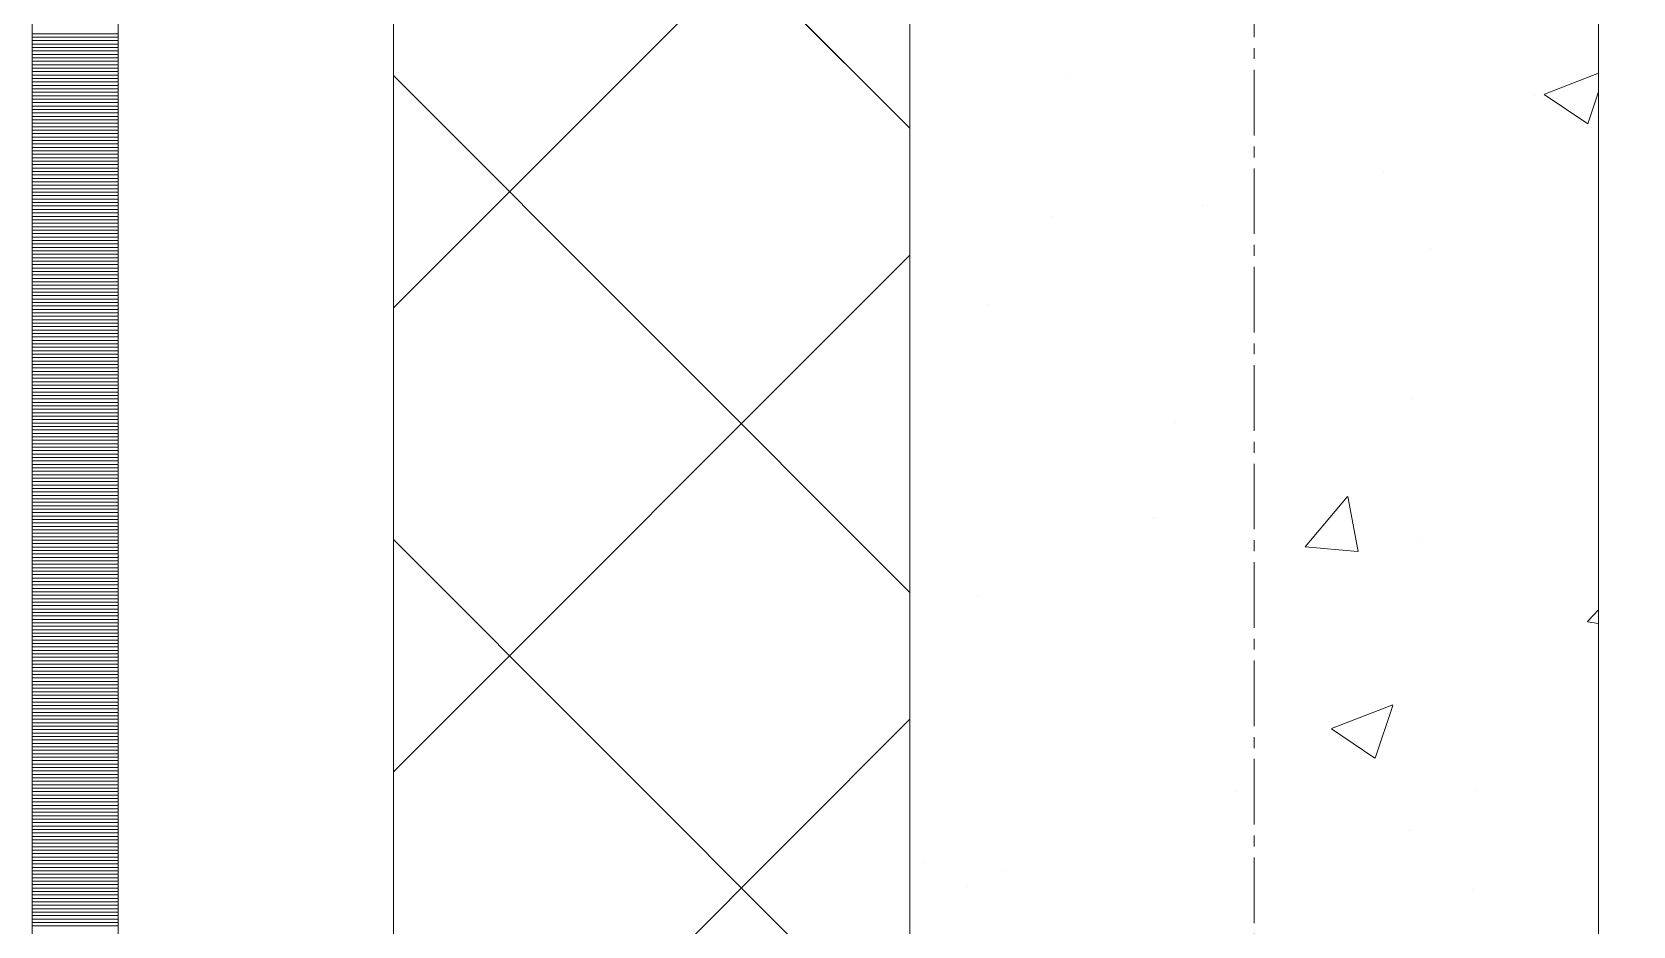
# Model space of a CAD drawing. Header units: millimetres. Extents: x 470010 to 1231400, y -134005 to 421770.
# Drawn here: x 672518.6 to 672983.6, y -73249.5 to -72990 of the extents above; entities that cross this region are included whole.
import ezdxf
from ezdxf.enums import TextEntityAlignment as Align

# ---------------------------------------------------------------- set-up
doc = ezdxf.new("R2010")
doc.units = ezdxf.units.MM
doc.linetypes.add('CENTER2', pattern=[28.575, 19.05, -3.175, 3.175, -3.175])
doc.linetypes.add('DASHED', pattern=[19.05, 12.7, -6.35])
doc.layers.get('Defpoints').update_dxf_attribs({"color": 140})
doc.layers.add('АР_Делит', color=120, linetype='Continuous', lineweight=0, plot=False)
for name, color, linetype, lineweight in [('АР_Стены ПЕНОблок', 52, 'Continuous', 20), ('АР_Тонкая', 254, 'Continuous', 5), ('АР_Утеплитель', 31, 'Continuous', 0), ('АР_Штриховка', 8, 'Continuous', 0)]:
    doc.layers.add(name, color=color, linetype=linetype, lineweight=lineweight)
doc.layers.add('РД_Оси_100', color=7, linetype='Continuous', lineweight=0, true_color=0x525252)
doc.styles.add('style1', font='ARIALN.TTF')

# ---------------------------------------------------------------- blocks, each defined once
blk = doc.blocks.new('СОШ_2200_АР_ОСИ_М100_28.05.24')
at = {"layer": 'АР_Делит', "color": 251, "linetype": 'DASHED', "true_color": 0x636466}
blk.add_lwpolyline([(114955, 135155), (114955, -355), (93595.036, -355), (93595.036, 13855), (94145, 13855), (94145, 68320), (66055, 68320), (66055, 13857.73), (83455, 13857.73), (83455, -355), (45245, -355), (45245, 13145), (44695, 13145), (44695, 26755), (45245, 26755), (45245, 68320), (20455, 68320), (20455, 26755), (27955, 26755), (27955, 13145), (-355, 13145), (-355, 100855)], dxfattribs=at)
at = {"layer": 'РД_Оси_100', "color": 251, "linetype": 'CENTER2', "true_color": 0x636466}
blk.add_line((0, -6155), (0, 139938.679), dxfattribs=at)
blk = doc.blocks.new('A$C9108343f')
at = {"layer": 'АР_Стены ПЕНОблок', "color": 18, "linetype": 'Continuous', "lineweight": 20, "true_color": 0x000000}
for p, q in [((7054.96, 97555), (7054.96, 21355)), ((7254.96, 21355), (7254.96, 97555))]:
    blk.add_line(p, q, dxfattribs=at)
at = {"layer": 'АР_Тонкая', "color": 18, "linetype": 'Continuous', "lineweight": 5, "true_color": 0x000000}
for p, q in [((6799.96, 97555), (6799.96, 21355)), ((6824.96, 97555), (6824.96, 21355)), ((6824.96, 21355), (6824.96, 97555)), ((6904.96, 21355), (6904.96, 97555))]:
    blk.add_line(p, q, dxfattribs=at)
at = {"layer": 'АР_Утеплитель', "color": 18, "linetype": 'Continuous', "lineweight": 0, "true_color": 0x000000}
for p, q in [((6904.96, 97555), (6904.96, 21355)), ((7054.96, 21355), (7054.96, 97555))]:
    blk.add_line(p, q, dxfattribs=at)
at = {"layer": 'АР_Штриховка', "color": 18, "linetype": 'Continuous', "lineweight": 0, "true_color": 0x000000}
for p, q in [((7054.96, 27348.3), (6904.96, 27498.3)), ((6904.96, 27296.16), (7054.96, 27446.16)), ((6799.96, 27375.75), (6824.96, 27375.75)), ((6799.96, 27374.75), (6824.96, 27374.75)), ((6799.96, 27373.75), (6824.96, 27373.75)), ((6799.96, 27372.75), (6824.96, 27372.75)), ((6799.96, 27371.75), (6824.96, 27371.75)), ((6799.96, 27370.75), (6824.96, 27370.75)), ((6799.96, 27369.75), (6824.96, 27369.75)), ((6799.96, 27368.75), (6824.96, 27368.75)), ((6799.96, 27367.75), (6824.96, 27367.75)), ((6799.96, 27366.75), (6824.96, 27366.75)), ((6799.96, 27365.75), (6824.96, 27365.75)), ((6799.96, 27364.75), (6824.96, 27364.75)), ((6799.96, 27363.75), (6824.96, 27363.75)), ((6799.96, 27362.75), (6824.96, 27362.75)), ((6799.96, 27361.75), (6824.96, 27361.75)), ((6799.96, 27360.75), (6824.96, 27360.75)), ((7054.96, 27213.59), (6904.96, 27363.59)), ((7100.69, 27363.48), (7100.69, 27363.48)), ((7239.24, 27358.26), (7254.96, 27364.3)), ((6799.96, 27359.75), (6824.96, 27359.75)), ((6799.96, 27358.75), (6824.96, 27358.75)), ((6799.96, 27357.75), (6824.96, 27357.75)), ((6799.96, 27356.75), (6824.96, 27356.75)), ((7236.28, 27357.76), (7236.28, 27357.76)), ((7239.18, 27358.14), (7251.82, 27349.62)), ((7251.83, 27349.61), (7254.96, 27358.94)), ((6799.96, 27355.75), (6824.96, 27355.75)), ((6799.96, 27354.75), (6824.96, 27354.75)), ((6799.96, 27353.75), (6824.96, 27353.75)), ((6799.96, 27352.75), (6824.96, 27352.75)), ((6799.96, 27351.75), (6824.96, 27351.75)), ((6799.96, 27350.75), (6824.96, 27350.75)), ((6799.96, 27349.75), (6824.96, 27349.75)), ((6799.96, 27348.75), (6824.96, 27348.75)), ((6799.96, 27347.75), (6824.96, 27347.75)), ((6799.96, 27346.75), (6824.96, 27346.75)), ((6799.96, 27345.75), (6824.96, 27345.75)), ((6799.96, 27344.75), (6824.96, 27344.75)), ((6799.96, 27343.75), (6824.96, 27343.75)), ((6799.96, 27342.75), (6824.96, 27342.75)), ((6799.96, 27341.75), (6824.96, 27341.75)), ((6799.96, 27340.75), (6824.96, 27340.75)), ((6799.96, 27339.75), (6824.96, 27339.75)), ((6799.96, 27338.75), (6824.96, 27338.75)), ((6799.96, 27337.75), (6824.96, 27337.75)), ((6799.96, 27336.75), (6824.96, 27336.75)), ((6799.96, 27335.75), (6824.96, 27335.75)), ((6799.96, 27334.75), (6824.96, 27334.75)), ((6799.96, 27333.75), (6824.96, 27333.75)), ((6799.96, 27332.75), (6824.96, 27332.75)), ((7192.45, 27335.43), (7192.45, 27335.43)), ((6799.96, 27331.75), (6824.96, 27331.75)), ((6799.96, 27330.75), (6824.96, 27330.75)), ((6799.96, 27329.75), (6824.96, 27329.75)), ((6799.96, 27328.75), (6824.96, 27328.75)), ((6799.96, 27327.75), (6824.96, 27327.75)), ((6799.96, 27326.75), (6824.96, 27326.75)), ((6799.96, 27325.75), (6824.96, 27325.75)), ((6799.96, 27324.75), (6824.96, 27324.75)), ((6799.96, 27323.75), (6824.96, 27323.75)), ((7139.98, 27325.85), (7139.98, 27325.85)), ((6799.96, 27322.75), (6824.96, 27322.75)), ((6799.96, 27321.75), (6824.96, 27321.75)), ((6799.96, 27320.75), (6824.96, 27320.75)), ((6799.96, 27319.75), (6824.96, 27319.75)), ((6799.96, 27318.75), (6824.96, 27318.75)), ((7096.25, 27322.77), (7096.25, 27322.77)), ((6799.96, 27317.75), (6824.96, 27317.75)), ((6799.96, 27316.75), (6824.96, 27316.75)), ((6799.96, 27315.75), (6824.96, 27315.75)), ((6799.96, 27314.75), (6824.96, 27314.75)), ((6799.96, 27313.75), (6824.96, 27313.75)), ((6799.96, 27312.75), (6824.96, 27312.75)), ((6799.96, 27311.75), (6824.96, 27311.75)), ((6799.96, 27310.75), (6824.96, 27310.75)), ((6799.96, 27309.75), (6824.96, 27309.75)), ((6904.96, 27161.46), (7054.96, 27311.46)), ((7206.2, 27313.5), (7206.2, 27313.5)), ((6799.96, 27308.75), (6824.96, 27308.75)), ((6799.96, 27307.75), (6824.96, 27307.75)), ((6799.96, 27306.75), (6824.96, 27306.75)), ((6799.96, 27305.75), (6824.96, 27305.75)), ((6799.96, 27304.75), (6824.96, 27304.75)), ((6799.96, 27303.75), (6824.96, 27303.75)), ((6799.96, 27302.75), (6824.96, 27302.75)), ((6799.96, 27301.75), (6824.96, 27301.75)), ((6799.96, 27300.75), (6824.96, 27300.75)), ((6799.96, 27299.75), (6824.96, 27299.75)), ((6799.96, 27298.75), (6824.96, 27298.75)), ((6799.96, 27297.75), (6824.96, 27297.75)), ((6799.96, 27296.75), (6824.96, 27296.75)), ((6799.96, 27295.75), (6824.96, 27295.75)), ((7077.91, 27297.24), (7077.91, 27297.24)), ((6799.96, 27294.75), (6824.96, 27294.75)), ((6799.96, 27293.75), (6824.96, 27293.75)), ((6799.96, 27292.75), (6824.96, 27292.75)), ((6799.96, 27291.75), (6824.96, 27291.75)), ((6799.96, 27290.75), (6824.96, 27290.75)), ((6799.96, 27289.75), (6824.96, 27289.75)), ((6799.96, 27288.75), (6824.96, 27288.75)), ((6799.96, 27287.75), (6824.96, 27287.75)), ((6799.96, 27286.75), (6824.96, 27286.75)), ((6799.96, 27285.75), (6824.96, 27285.75)), ((6799.96, 27284.75), (6824.96, 27284.75)), ((6799.96, 27283.75), (6824.96, 27283.75)), ((6799.96, 27282.75), (6824.96, 27282.75)), ((6799.96, 27281.75), (6824.96, 27281.75)), ((6799.96, 27280.75), (6824.96, 27280.75)), ((6799.96, 27279.75), (6824.96, 27279.75)), ((6799.96, 27278.75), (6824.96, 27278.75)), ((6799.96, 27277.75), (6824.96, 27277.75)), ((6799.96, 27276.75), (6824.96, 27276.75)), ((6799.96, 27275.75), (6824.96, 27275.75)), ((6799.96, 27274.75), (6824.96, 27274.75)), ((6799.96, 27273.75), (6824.96, 27273.75)), ((6799.96, 27272.75), (6824.96, 27272.75)), ((6799.96, 27271.75), (6824.96, 27271.75)), ((6799.96, 27270.75), (6824.96, 27270.75)), ((6799.96, 27269.75), (6824.96, 27269.75)), ((6799.96, 27268.75), (6824.96, 27268.75)), ((6799.96, 27267.75), (6824.96, 27267.75)), ((7200.84, 27270.08), (7200.84, 27270.08)), ((6799.96, 27266.75), (6824.96, 27266.75)), ((6799.96, 27265.75), (6824.96, 27265.75)), ((6799.96, 27264.75), (6824.96, 27264.75)), ((6799.96, 27263.75), (6824.96, 27263.75)), ((6799.96, 27262.75), (6824.96, 27262.75)), ((6799.96, 27261.75), (6824.96, 27261.75)), ((6799.96, 27260.75), (6824.96, 27260.75)), ((6799.96, 27259.75), (6824.96, 27259.75)), ((6799.96, 27258.75), (6824.96, 27258.75)), ((7132.19, 27262.76), (7132.19, 27262.76)), ((6799.96, 27257.75), (6824.96, 27257.75)), ((6799.96, 27256.75), (6824.96, 27256.75)), ((6799.96, 27255.75), (6824.96, 27255.75)), ((6799.96, 27254.75), (6824.96, 27254.75)), ((6799.96, 27253.75), (6824.96, 27253.75)), ((6799.96, 27252.75), (6824.96, 27252.75)), ((6799.96, 27251.75), (6824.96, 27251.75)), ((6799.96, 27250.75), (6824.96, 27250.75)), ((6799.96, 27249.75), (6824.96, 27249.75)), ((6799.96, 27248.75), (6824.96, 27248.75)), ((6799.96, 27247.75), (6824.96, 27247.75)), ((6799.96, 27246.75), (6824.96, 27246.75)), ((6799.96, 27245.75), (6824.96, 27245.75)), ((6799.96, 27244.75), (6824.96, 27244.75)), ((6799.96, 27243.75), (6824.96, 27243.75)), ((6799.96, 27242.75), (6824.96, 27242.75)), ((6799.96, 27241.75), (6824.96, 27241.75)), ((6799.96, 27240.75), (6824.96, 27240.75)), ((6799.96, 27239.75), (6824.96, 27239.75)), ((7169.79, 27226.78), (7182.03, 27241.38)), ((7185.11, 27225.48), (7182.17, 27241.4)), ((6799.96, 27238.75), (6824.96, 27238.75)), ((6799.96, 27237.75), (6824.96, 27237.75)), ((6799.96, 27236.75), (6824.96, 27236.75)), ((6799.96, 27235.75), (6824.96, 27235.75)), ((7125.63, 27235.25), (7125.63, 27235.25)), ((6799.96, 27234.75), (6824.96, 27234.75)), ((6799.96, 27233.75), (6824.96, 27233.75)), ((6799.96, 27232.75), (6824.96, 27232.75)), ((6799.96, 27231.75), (6824.96, 27231.75)), ((6799.96, 27230.75), (6824.96, 27230.75)), ((6799.96, 27229.75), (6824.96, 27229.75)), ((6799.96, 27228.75), (6824.96, 27228.75)), ((6799.96, 27227.75), (6824.96, 27227.75)), ((6799.96, 27226.75), (6824.96, 27226.75)), ((6799.96, 27225.75), (6824.96, 27225.75)), ((7054.96, 27078.89), (6904.96, 27228.89)), ((7169.79, 27226.78), (7184.97, 27225.45)), ((7203.12, 27228.94), (7203.12, 27228.94)), ((6799.96, 27224.75), (6824.96, 27224.75)), ((6799.96, 27223.75), (6824.96, 27223.75)), ((6799.96, 27222.75), (6824.96, 27222.75)), ((6799.96, 27221.75), (6824.96, 27221.75)), ((6799.96, 27220.75), (6824.96, 27220.75)), ((6799.96, 27219.75), (6824.96, 27219.75)), ((6799.96, 27218.75), (6824.96, 27218.75)), ((6799.96, 27217.75), (6824.96, 27217.75)), ((6799.96, 27216.75), (6824.96, 27216.75)), ((6799.96, 27215.75), (6824.96, 27215.75)), ((6799.96, 27214.75), (6824.96, 27214.75)), ((6799.96, 27213.75), (6824.96, 27213.75)), ((6799.96, 27212.75), (6824.96, 27212.75)), ((7074.82, 27212.68), (7074.82, 27212.68)), ((6799.96, 27211.75), (6824.96, 27211.75)), ((6799.96, 27210.75), (6824.96, 27210.75)), ((6799.96, 27209.75), (6824.96, 27209.75)), ((6799.96, 27208.75), (6824.96, 27208.75)), ((6799.96, 27207.75), (6824.96, 27207.75)), ((7251.72, 27205.1), (7254.96, 27208.48)), ((6799.96, 27206.75), (6824.96, 27206.75)), ((6799.96, 27205.75), (6824.96, 27205.75)), ((6799.96, 27204.75), (6824.96, 27204.75)), ((6799.96, 27203.75), (6824.96, 27203.75)), ((6799.96, 27202.75), (6824.96, 27202.75)), ((7251.75, 27205.03), (7254.96, 27204.54)), ((6799.96, 27201.75), (6824.96, 27201.75)), ((6799.96, 27200.75), (6824.96, 27200.75)), ((6799.96, 27199.75), (6824.96, 27199.75)), ((6799.96, 27198.75), (6824.96, 27198.75)), ((6799.96, 27197.75), (6824.96, 27197.75)), ((6799.96, 27196.75), (6824.96, 27196.75)), ((6799.96, 27195.75), (6824.96, 27195.75)), ((6799.96, 27194.75), (6824.96, 27194.75)), ((6799.96, 27193.75), (6824.96, 27193.75)), ((6799.96, 27192.75), (6824.96, 27192.75)), ((6799.96, 27191.75), (6824.96, 27191.75)), ((6799.96, 27190.75), (6824.96, 27190.75)), ((6799.96, 27189.75), (6824.96, 27189.75)), ((6799.96, 27188.75), (6824.96, 27188.75)), ((6799.96, 27187.75), (6824.96, 27187.75)), ((6799.96, 27186.75), (6824.96, 27186.75)), ((6799.96, 27185.75), (6824.96, 27185.75)), ((6799.96, 27184.75), (6824.96, 27184.75)), ((6799.96, 27183.75), (6824.96, 27183.75)), ((6799.96, 27182.75), (6824.96, 27182.75)), ((6799.96, 27181.75), (6824.96, 27181.75)), ((6799.96, 27180.75), (6824.96, 27180.75)), ((6799.96, 27179.75), (6824.96, 27179.75)), ((7177.44, 27174.07), (7195.22, 27180.9)), ((7190.03, 27165.43), (7195.18, 27180.78)), ((6799.96, 27178.75), (6824.96, 27178.75)), ((6799.96, 27177.75), (6824.96, 27177.75)), ((6799.96, 27176.75), (6824.96, 27176.75)), ((6799.96, 27175.75), (6824.96, 27175.75)), ((6799.96, 27174.75), (6824.96, 27174.75)), ((6904.96, 27026.75), (7054.96, 27176.75)), ((6799.96, 27173.75), (6824.96, 27173.75)), ((6799.96, 27172.75), (6824.96, 27172.75)), ((6799.96, 27171.75), (6824.96, 27171.75)), ((6799.96, 27170.75), (6824.96, 27170.75)), ((7177.38, 27173.95), (7190.02, 27165.43)), ((6799.96, 27169.75), (6824.96, 27169.75)), ((6799.96, 27168.75), (6824.96, 27168.75)), ((6799.96, 27167.75), (6824.96, 27167.75)), ((6799.96, 27166.75), (6824.96, 27166.75)), ((6799.96, 27165.75), (6824.96, 27165.75)), ((6799.96, 27164.75), (6824.96, 27164.75)), ((6799.96, 27163.75), (6824.96, 27163.75)), ((6799.96, 27162.75), (6824.96, 27162.75)), ((6799.96, 27161.75), (6824.96, 27161.75)), ((6799.96, 27160.75), (6824.96, 27160.75)), ((6799.96, 27159.75), (6824.96, 27159.75)), ((6799.96, 27158.75), (6824.96, 27158.75)), ((6799.96, 27157.75), (6824.96, 27157.75)), ((6799.96, 27156.75), (6824.96, 27156.75)), ((7219.22, 27156.19), (7219.22, 27156.19)), ((6799.96, 27155.75), (6824.96, 27155.75)), ((6799.96, 27154.75), (6824.96, 27154.75)), ((6799.96, 27153.75), (6824.96, 27153.75)), ((6799.96, 27152.75), (6824.96, 27152.75)), ((6799.96, 27151.75), (6824.96, 27151.75)), ((7149.72, 27155.77), (7149.72, 27155.77)), ((6799.96, 27150.75), (6824.96, 27150.75)), ((6799.96, 27149.75), (6824.96, 27149.75)), ((6799.96, 27148.75), (6824.96, 27148.75)), ((6799.96, 27147.75), (6824.96, 27147.75)), ((6799.96, 27146.75), (6824.96, 27146.75)), ((6799.96, 27145.75), (6824.96, 27145.75)), ((6799.96, 27144.75), (6824.96, 27144.75)), ((6799.96, 27143.75), (6824.96, 27143.75)), ((6799.96, 27142.75), (6824.96, 27142.75)), ((7200.03, 27144.39), (7200.03, 27144.39)), ((6799.96, 27141.75), (6824.96, 27141.75)), ((6799.96, 27140.75), (6824.96, 27140.75)), ((6799.96, 27139.75), (6824.96, 27139.75)), ((6799.96, 27138.75), (6824.96, 27138.75)), ((6799.96, 27137.75), (6824.96, 27137.75)), ((6799.96, 27136.75), (6824.96, 27136.75)), ((6799.96, 27135.75), (6824.96, 27135.75)), ((6799.96, 27134.75), (6824.96, 27134.75)), ((6799.96, 27133.75), (6824.96, 27133.75)), ((6799.96, 27132.75), (6824.96, 27132.75)), ((7058.81, 27135.07), (7058.81, 27135.07)), ((7082.73, 27132.97), (7082.73, 27132.97)), ((6799.96, 27131.75), (6824.96, 27131.75)), ((6799.96, 27130.75), (6824.96, 27130.75)), ((6799.96, 27129.75), (6824.96, 27129.75)), ((6799.96, 27128.75), (6824.96, 27128.75)), ((7071.73, 27128.13), (7071.73, 27128.13)), ((6799.96, 27127.75), (6824.96, 27127.75)), ((6799.96, 27126.75), (6824.96, 27126.75)), ((6799.96, 27125.75), (6824.96, 27125.75)), ((6799.96, 27124.75), (6824.96, 27124.75)), ((6799.96, 27123.75), (6824.96, 27123.75)), ((7218.32, 27127.24), (7218.32, 27127.24)), ((6799.96, 27122.75), (6824.96, 27122.75)), ((6799.96, 27121.75), (6824.96, 27121.75)), ((6799.96, 27120.75), (6824.96, 27120.75)), ((6799.96, 27119.75), (6824.96, 27119.75)), ((6799.96, 27118.75), (6824.96, 27118.75)), ((6799.96, 27117.75), (6824.96, 27117.75))]:
    blk.add_line(p, q, dxfattribs=at)
at = {"layer": 'РД_Оси_100'}
blk.add_blockref('СОШ_2200_АР_ОСИ_М100_28.05.24', (7154.96, 6755), dxfattribs=at)
at = {"layer": 'Defpoints', "color": 18, "true_color": 0x000000, "style": 'style1'}
for p in [(143949.34, 316089.12), (143974.98, 281639.5), (143890.4, 273244.71), (143839.99, 264276.81), (143967.75, 254892.38), (12251.96, 104178.14), (12382.58, 96023.14)]:
    blk.add_attdef('АР-ПОМЕЩЕНИЕ:НАИМЕНОВАНИЕ', text='', height=100, dxfattribs=at).set_placement(p, align=Align.MIDDLE)
at = {"layer": 'Defpoints', "color": 18, "true_color": 0x000000, "style": 'style1', "flags": 8}
for p in [(143951.3, 279099.09), (143848.34, 269251.11), (143875.33, 260094.25), (144049.74, 250824.7), (163419.28, 238153.36), (155897.46, 237965.97), (183037.2, 237965.97), (143342.94, 237876.19)]:
    blk.add_attdef('АР-ПОМЕЩЕНИЕ:НАИМЕНОВАНИЕ', text='', height=100, dxfattribs=at).set_placement(p, align=Align.MIDDLE)

msp = doc.modelspace()

# ---------------------------------------------------------------- linework, layer by layer
at = {"layer": 'АР_Стены ПЕНОблок', "color": 18, "linetype": 'Continuous', "lineweight": 20, "true_color": 0x000000}
for p, q in [((672773.57, -2811.242), (672773.57, -79011.242)), ((672973.57, -79011.242), (672973.57, -2811.242))]:
    msp.add_line(p, q, dxfattribs=at)
at = {"layer": 'АР_Тонкая', "color": 18, "linetype": 'Continuous', "lineweight": 5, "true_color": 0x000000}
for p, q in [((672518.57, -2811.242), (672518.57, -79011.242)), ((672543.57, -2811.242), (672543.57, -79011.242)), ((672543.57, -79011.242), (672543.57, -2811.242)), ((672623.57, -79011.242), (672623.57, -2811.242))]:
    msp.add_line(p, q, dxfattribs=at)
at = {"layer": 'АР_Утеплитель', "color": 18, "linetype": 'Continuous', "lineweight": 0, "true_color": 0x000000}
for p, q in [((672623.57, -2811.242), (672623.57, -79011.242)), ((672773.57, -79011.242), (672773.57, -2811.242))]:
    msp.add_line(p, q, dxfattribs=at)
at = {"layer": 'АР_Штриховка', "color": 18, "linetype": 'Continuous', "lineweight": 0, "true_color": 0x000000}
for p, q in [((672773.57, -73017.943), (672623.57, -72867.943)), ((672623.57, -73070.08), (672773.57, -72920.08)), ((672518.57, -72990.492), (672543.57, -72990.492)), ((672518.57, -72991.492), (672543.57, -72991.492)), ((672518.57, -72992.492), (672543.57, -72992.492)), ((672518.57, -72993.492), (672543.57, -72993.492)), ((672518.57, -72994.492), (672543.57, -72994.492)), ((672518.57, -72995.492), (672543.57, -72995.492)), ((672518.57, -72996.492), (672543.57, -72996.492)), ((672518.57, -72997.492), (672543.57, -72997.492)), ((672518.57, -72998.492), (672543.57, -72998.492)), ((672518.57, -72999.492), (672543.57, -72999.492)), ((672518.57, -73000.492), (672543.57, -73000.492)), ((672518.57, -73001.492), (672543.57, -73001.492)), ((672518.57, -73002.492), (672543.57, -73002.492)), ((672518.57, -73003.492), (672543.57, -73003.492)), ((672518.57, -73004.492), (672543.57, -73004.492)), ((672773.57, -73152.647), (672623.57, -73002.647)), ((672957.852, -73007.98), (672973.57, -73001.947)), ((672518.57, -73005.492), (672543.57, -73005.492)), ((672518.57, -73006.492), (672543.57, -73006.492)), ((672518.57, -73007.492), (672543.57, -73007.492)), ((672518.57, -73008.492), (672543.57, -73008.492)), ((672518.57, -73009.492), (672543.57, -73009.492)), ((672957.797, -73008.103), (672970.431, -73016.625)), ((672970.442, -73016.628), (672973.57, -73007.305)), ((672518.57, -73010.492), (672543.57, -73010.492)), ((672518.57, -73011.492), (672543.57, -73011.492)), ((672518.57, -73012.492), (672543.57, -73012.492)), ((672518.57, -73013.492), (672543.57, -73013.492)), ((672518.57, -73014.492), (672543.57, -73014.492)), ((672518.57, -73015.492), (672543.57, -73015.492)), ((672518.57, -73016.492), (672543.57, -73016.492)), ((672518.57, -73017.492), (672543.57, -73017.492)), ((672518.57, -73018.492), (672543.57, -73018.492)), ((672518.57, -73019.492), (672543.57, -73019.492)), ((672518.57, -73020.492), (672543.57, -73020.492)), ((672518.57, -73021.492), (672543.57, -73021.492)), ((672518.57, -73022.492), (672543.57, -73022.492)), ((672518.57, -73023.492), (672543.57, -73023.492)), ((672518.57, -73024.492), (672543.57, -73024.492)), ((672518.57, -73025.492), (672543.57, -73025.492)), ((672518.57, -73026.492), (672543.57, -73026.492)), ((672518.57, -73027.492), (672543.57, -73027.492)), ((672518.57, -73028.492), (672543.57, -73028.492)), ((672518.57, -73029.492), (672543.57, -73029.492)), ((672518.57, -73030.492), (672543.57, -73030.492)), ((672518.57, -73031.492), (672543.57, -73031.492)), ((672518.57, -73032.492), (672543.57, -73032.492)), ((672518.57, -73033.492), (672543.57, -73033.492)), ((672518.57, -73034.492), (672543.57, -73034.492)), ((672518.57, -73035.492), (672543.57, -73035.492)), ((672518.57, -73036.492), (672543.57, -73036.492)), ((672518.57, -73037.492), (672543.57, -73037.492)), ((672518.57, -73038.492), (672543.57, -73038.492)), ((672518.57, -73039.492), (672543.57, -73039.492)), ((672518.57, -73040.492), (672543.57, -73040.492)), ((672518.57, -73041.492), (672543.57, -73041.492)), ((672518.57, -73042.492), (672543.57, -73042.492)), ((672518.57, -73043.492), (672543.57, -73043.492)), ((672518.57, -73044.492), (672543.57, -73044.492)), ((672518.57, -73045.492), (672543.57, -73045.492)), ((672518.57, -73046.492), (672543.57, -73046.492)), ((672518.57, -73047.492), (672543.57, -73047.492)), ((672518.57, -73048.492), (672543.57, -73048.492)), ((672518.57, -73049.492), (672543.57, -73049.492)), ((672518.57, -73050.492), (672543.57, -73050.492)), ((672518.57, -73051.492), (672543.57, -73051.492)), ((672518.57, -73052.492), (672543.57, -73052.492)), ((672518.57, -73053.492), (672543.57, -73053.492)), ((672518.57, -73054.492), (672543.57, -73054.492)), ((672518.57, -73055.492), (672543.57, -73055.492)), ((672623.57, -73204.784), (672773.57, -73054.784)), ((672518.57, -73056.492), (672543.57, -73056.492)), ((672518.57, -73057.492), (672543.57, -73057.492)), ((672518.57, -73058.492), (672543.57, -73058.492)), ((672518.57, -73059.492), (672543.57, -73059.492)), ((672518.57, -73060.492), (672543.57, -73060.492)), ((672518.57, -73061.492), (672543.57, -73061.492)), ((672518.57, -73062.492), (672543.57, -73062.492)), ((672518.57, -73063.492), (672543.57, -73063.492)), ((672518.57, -73064.492), (672543.57, -73064.492)), ((672518.57, -73065.492), (672543.57, -73065.492)), ((672518.57, -73066.492), (672543.57, -73066.492)), ((672518.57, -73067.492), (672543.57, -73067.492)), ((672518.57, -73068.492), (672543.57, -73068.492)), ((672518.57, -73069.492), (672543.57, -73069.492)), ((672518.57, -73070.492), (672543.57, -73070.492)), ((672518.57, -73071.492), (672543.57, -73071.492)), ((672518.57, -73072.492), (672543.57, -73072.492)), ((672518.57, -73073.492), (672543.57, -73073.492)), ((672518.57, -73074.492), (672543.57, -73074.492)), ((672518.57, -73075.492), (672543.57, -73075.492)), ((672518.57, -73076.492), (672543.57, -73076.492)), ((672518.57, -73077.492), (672543.57, -73077.492)), ((672518.57, -73078.492), (672543.57, -73078.492)), ((672518.57, -73079.492), (672543.57, -73079.492)), ((672518.57, -73080.492), (672543.57, -73080.492)), ((672518.57, -73081.492), (672543.57, -73081.492)), ((672518.57, -73082.492), (672543.57, -73082.492)), ((672518.57, -73083.492), (672543.57, -73083.492)), ((672518.57, -73084.492), (672543.57, -73084.492)), ((672518.57, -73085.492), (672543.57, -73085.492)), ((672518.57, -73086.492), (672543.57, -73086.492)), ((672518.57, -73087.492), (672543.57, -73087.492)), ((672518.57, -73088.492), (672543.57, -73088.492)), ((672518.57, -73089.492), (672543.57, -73089.492)), ((672518.57, -73090.492), (672543.57, -73090.492)), ((672518.57, -73091.492), (672543.57, -73091.492)), ((672518.57, -73092.492), (672543.57, -73092.492)), ((672518.57, -73093.492), (672543.57, -73093.492)), ((672518.57, -73094.492), (672543.57, -73094.492)), ((672518.57, -73095.492), (672543.57, -73095.492)), ((672518.57, -73096.492), (672543.57, -73096.492)), ((672518.57, -73097.492), (672543.57, -73097.492)), ((672518.57, -73098.492), (672543.57, -73098.492)), ((672518.57, -73099.492), (672543.57, -73099.492)), ((672518.57, -73100.492), (672543.57, -73100.492)), ((672518.57, -73101.492), (672543.57, -73101.492)), ((672518.57, -73102.492), (672543.57, -73102.492)), ((672518.57, -73103.492), (672543.57, -73103.492)), ((672518.57, -73104.492), (672543.57, -73104.492)), ((672518.57, -73105.492), (672543.57, -73105.492)), ((672518.57, -73106.492), (672543.57, -73106.492)), ((672518.57, -73107.492), (672543.57, -73107.492)), ((672518.57, -73108.492), (672543.57, -73108.492)), ((672518.57, -73109.492), (672543.57, -73109.492)), ((672518.57, -73110.492), (672543.57, -73110.492)), ((672518.57, -73111.492), (672543.57, -73111.492)), ((672518.57, -73112.492), (672543.57, -73112.492)), ((672518.57, -73113.492), (672543.57, -73113.492)), ((672518.57, -73114.492), (672543.57, -73114.492)), ((672518.57, -73115.492), (672543.57, -73115.492)), ((672518.57, -73116.492), (672543.57, -73116.492)), ((672518.57, -73117.492), (672543.57, -73117.492)), ((672518.57, -73118.492), (672543.57, -73118.492)), ((672518.57, -73119.492), (672543.57, -73119.492)), ((672518.57, -73120.492), (672543.57, -73120.492)), ((672518.57, -73121.492), (672543.57, -73121.492)), ((672518.57, -73122.492), (672543.57, -73122.492)), ((672518.57, -73123.492), (672543.57, -73123.492)), ((672518.57, -73124.492), (672543.57, -73124.492)), ((672518.57, -73125.492), (672543.57, -73125.492)), ((672888.402, -73139.459), (672900.647, -73124.866)), ((672903.724, -73140.765), (672900.787, -73124.844)), ((672518.57, -73126.492), (672543.57, -73126.492)), ((672518.57, -73127.492), (672543.57, -73127.492)), ((672518.57, -73128.492), (672543.57, -73128.492)), ((672518.57, -73129.492), (672543.57, -73129.492)), ((672518.57, -73130.492), (672543.57, -73130.492)), ((672518.57, -73131.492), (672543.57, -73131.492)), ((672518.57, -73132.492), (672543.57, -73132.492)), ((672518.57, -73133.492), (672543.57, -73133.492)), ((672518.57, -73134.492), (672543.57, -73134.492)), ((672518.57, -73135.492), (672543.57, -73135.492)), ((672518.57, -73136.492), (672543.57, -73136.492)), ((672518.57, -73137.492), (672543.57, -73137.492)), ((672518.57, -73138.492), (672543.57, -73138.492)), ((672518.57, -73139.492), (672543.57, -73139.492)), ((672773.57, -73287.351), (672623.57, -73137.351)), ((672888.402, -73139.463), (672903.584, -73140.791)), ((672518.57, -73140.492), (672543.57, -73140.492)), ((672518.57, -73141.492), (672543.57, -73141.492)), ((672518.57, -73142.492), (672543.57, -73142.492)), ((672518.57, -73143.492), (672543.57, -73143.492)), ((672518.57, -73144.492), (672543.57, -73144.492)), ((672518.57, -73145.492), (672543.57, -73145.492)), ((672518.57, -73146.492), (672543.57, -73146.492)), ((672518.57, -73147.492), (672543.57, -73147.492)), ((672518.57, -73148.492), (672543.57, -73148.492)), ((672518.57, -73149.492), (672543.57, -73149.492)), ((672518.57, -73150.492), (672543.57, -73150.492)), ((672518.57, -73151.492), (672543.57, -73151.492)), ((672518.57, -73152.492), (672543.57, -73152.492)), ((672518.57, -73153.492), (672543.57, -73153.492)), ((672518.57, -73154.492), (672543.57, -73154.492)), ((672518.57, -73155.492), (672543.57, -73155.492)), ((672518.57, -73156.492), (672543.57, -73156.492)), ((672518.57, -73157.492), (672543.57, -73157.492)), ((672970.33, -73161.143), (672973.57, -73157.766)), ((672518.57, -73158.492), (672543.57, -73158.492)), ((672518.57, -73159.492), (672543.57, -73159.492)), ((672518.57, -73160.492), (672543.57, -73160.492)), ((672518.57, -73161.492), (672543.57, -73161.492)), ((672518.57, -73162.492), (672543.57, -73162.492)), ((672970.361, -73161.209), (672973.57, -73161.707)), ((672518.57, -73163.492), (672543.57, -73163.492)), ((672518.57, -73164.492), (672543.57, -73164.492)), ((672518.57, -73165.492), (672543.57, -73165.492)), ((672518.57, -73166.492), (672543.57, -73166.492)), ((672518.57, -73167.492), (672543.57, -73167.492)), ((672518.57, -73168.492), (672543.57, -73168.492)), ((672518.57, -73169.492), (672543.57, -73169.492)), ((672518.57, -73170.492), (672543.57, -73170.492)), ((672518.57, -73171.492), (672543.57, -73171.492)), ((672518.57, -73172.492), (672543.57, -73172.492)), ((672518.57, -73173.492), (672543.57, -73173.492)), ((672518.57, -73174.492), (672543.57, -73174.492)), ((672518.57, -73175.492), (672543.57, -73175.492)), ((672518.57, -73176.492), (672543.57, -73176.492)), ((672518.57, -73177.492), (672543.57, -73177.492)), ((672518.57, -73178.492), (672543.57, -73178.492)), ((672518.57, -73179.492), (672543.57, -73179.492)), ((672518.57, -73180.492), (672543.57, -73180.492)), ((672518.57, -73181.492), (672543.57, -73181.492)), ((672518.57, -73182.492), (672543.57, -73182.492)), ((672518.57, -73183.492), (672543.57, -73183.492)), ((672518.57, -73184.492), (672543.57, -73184.492)), ((672518.57, -73185.492), (672543.57, -73185.492)), ((672896.05, -73192.168), (672913.835, -73185.341)), ((672908.64, -73200.816), (672913.79, -73185.467)), ((672518.57, -73186.492), (672543.57, -73186.492)), ((672518.57, -73187.492), (672543.57, -73187.492)), ((672518.57, -73188.492), (672543.57, -73188.492)), ((672518.57, -73189.492), (672543.57, -73189.492)), ((672518.57, -73190.492), (672543.57, -73190.492)), ((672623.57, -73339.488), (672773.57, -73189.488)), ((672518.57, -73191.492), (672543.57, -73191.492)), ((672518.57, -73192.492), (672543.57, -73192.492)), ((672518.57, -73193.492), (672543.57, -73193.492)), ((672518.57, -73194.492), (672543.57, -73194.492)), ((672518.57, -73195.492), (672543.57, -73195.492)), ((672895.995, -73192.291), (672908.629, -73200.813)), ((672518.57, -73196.492), (672543.57, -73196.492)), ((672518.57, -73197.492), (672543.57, -73197.492)), ((672518.57, -73198.492), (672543.57, -73198.492)), ((672518.57, -73199.492), (672543.57, -73199.492)), ((672518.57, -73200.492), (672543.57, -73200.492)), ((672518.57, -73201.492), (672543.57, -73201.492)), ((672518.57, -73202.492), (672543.57, -73202.492)), ((672518.57, -73203.492), (672543.57, -73203.492)), ((672518.57, -73204.492), (672543.57, -73204.492)), ((672518.57, -73205.492), (672543.57, -73205.492)), ((672518.57, -73206.492), (672543.57, -73206.492)), ((672518.57, -73207.492), (672543.57, -73207.492)), ((672518.57, -73208.492), (672543.57, -73208.492)), ((672518.57, -73209.492), (672543.57, -73209.492)), ((672518.57, -73210.492), (672543.57, -73210.492)), ((672518.57, -73211.492), (672543.57, -73211.492)), ((672518.57, -73212.492), (672543.57, -73212.492)), ((672518.57, -73213.492), (672543.57, -73213.492)), ((672518.57, -73214.492), (672543.57, -73214.492)), ((672518.57, -73215.492), (672543.57, -73215.492)), ((672518.57, -73216.492), (672543.57, -73216.492)), ((672518.57, -73217.492), (672543.57, -73217.492)), ((672518.57, -73218.492), (672543.57, -73218.492)), ((672518.57, -73219.492), (672543.57, -73219.492)), ((672518.57, -73220.492), (672543.57, -73220.492)), ((672518.57, -73221.492), (672543.57, -73221.492)), ((672518.57, -73222.492), (672543.57, -73222.492)), ((672518.57, -73223.492), (672543.57, -73223.492)), ((672518.57, -73224.492), (672543.57, -73224.492)), ((672518.57, -73225.492), (672543.57, -73225.492)), ((672518.57, -73226.492), (672543.57, -73226.492)), ((672518.57, -73227.492), (672543.57, -73227.492)), ((672518.57, -73228.492), (672543.57, -73228.492)), ((672518.57, -73229.492), (672543.57, -73229.492)), ((672518.57, -73230.492), (672543.57, -73230.492)), ((672518.57, -73231.492), (672543.57, -73231.492)), ((672518.57, -73232.492), (672543.57, -73232.492)), ((672518.57, -73233.492), (672543.57, -73233.492)), ((672518.57, -73234.492), (672543.57, -73234.492)), ((672518.57, -73235.492), (672543.57, -73235.492)), ((672518.57, -73236.492), (672543.57, -73236.492)), ((672518.57, -73237.492), (672543.57, -73237.492)), ((672518.57, -73238.492), (672543.57, -73238.492)), ((672518.57, -73239.492), (672543.57, -73239.492)), ((672518.57, -73240.492), (672543.57, -73240.492)), ((672518.57, -73241.492), (672543.57, -73241.492)), ((672518.57, -73242.492), (672543.57, -73242.492)), ((672518.57, -73243.492), (672543.57, -73243.492)), ((672518.57, -73244.492), (672543.57, -73244.492)), ((672518.57, -73245.492), (672543.57, -73245.492)), ((672518.57, -73246.492), (672543.57, -73246.492)), ((672518.57, -73247.492), (672543.57, -73247.492)), ((672518.57, -73248.492), (672543.57, -73248.492)), ((672518.57, -73249.492), (672543.57, -73249.492))]:
    msp.add_line(p, q, dxfattribs=at)

# ---------------------------------------------------------------- block references
msp.add_blockref('A$C9108343f', (665718.612, -100366.242))
at = {"layer": 'РД_Оси_100'}
msp.add_blockref('СОШ_2200_АР_ОСИ_М100_28.05.24', (672873.57, -93611.242), dxfattribs=at)

doc.saveas('drawing.dxf')
